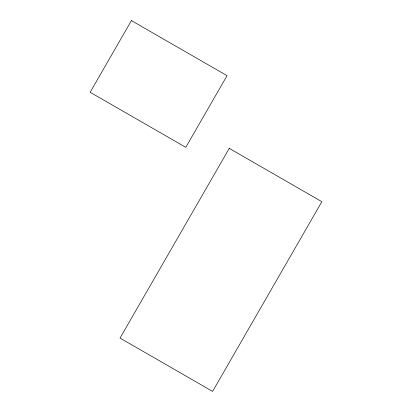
<?xml version="1.0" encoding="UTF-8"?>
<svg xmlns="http://www.w3.org/2000/svg" width="412" height="412" viewBox="0 0 412 412"><rect width="100%" height="100%" fill="white"/><g stroke="black" fill="none" stroke-linecap="round" stroke-linejoin="round"><path stroke-width="0.62" d="M131.423 20.6L90.151 92.273L185.781 147.342L227.053 75.669L131.423 20.6M229.273 148.372L120.026 338.087L212.602 391.4L321.849 201.684L229.273 148.372"/></g></svg>
